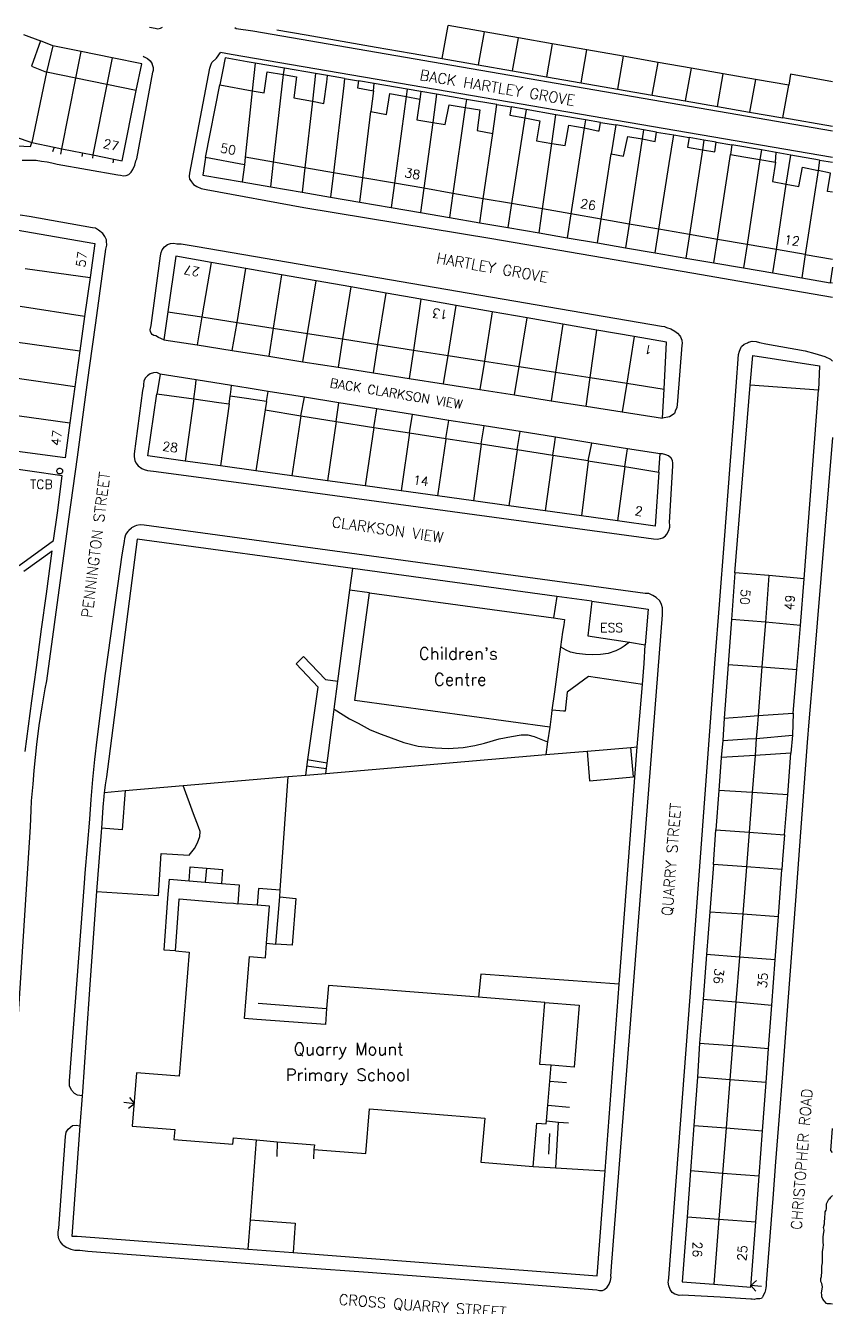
# Model space of a CAD drawing. Extents: x 427500 to 429848, y 434500 to 436505.
# Drawn here: x 429393.7 to 429500, y 435515.8 to 435684.8 of the extents above; entities that cross this region are included whole.
import ezdxf

# ---------------------------------------------------------------- set-up
doc = ezdxf.new("R2010")
doc.units = 0
doc.layers.add('LPTIP_Ex_Base', color=8, linetype='Continuous')
doc.styles.add('MtXpl_Romans', font='romans__.ttf')

msp = doc.modelspace()

# ---------------------------------------------------------------- linework, layer by layer
at = {"layer": 'LPTIP_Ex_Base', "color": 251, "true_color": 0x636466}
for p, q in [((429448.61, 435680.41), (429449.39, 435684.75)), ((429454.13, 435683.92), (429449.39, 435684.75)), ((429393.45, 435683.6), (429395.65, 435682.75)), ((429410.02, 435684.54), (429410.8, 435684.4)), ((429410.8, 435684.4), (429411.15, 435684.35)), ((429411.15, 435684.35), (429411.5, 435684.4)), ((429411.5, 435684.4), (429411.75, 435684.55)), ((429421.45, 435684.35), (429421.26, 435684.47)), ((429423.65, 435684), (429421.45, 435684.35)), ((429500, 435670.85), (429423.65, 435684)), ((429426.8, 435684.21), (429430.69, 435683.53)), ((429430.69, 435683.53), (429435.4, 435682.71)), ((429454.13, 435683.92), (429453.35, 435679.58)), ((429458.64, 435683.13), (429454.13, 435683.92)), ((429457.86, 435678.8), (429458.64, 435683.13)), ((429463.08, 435682.36), (429458.64, 435683.13)), ((429395.65, 435682.75), (429394.5, 435679.4)), ((429397.3, 435682.1), (429395.65, 435682.75)), ((429397.3, 435682.1), (429396.45, 435678.6)), ((429401.04, 435681.33), (429397.3, 435682.1)), ((429400.34, 435677.81), (429401.04, 435681.33)), ((429405.1, 435680.5), (429401.04, 435681.33)), ((429435.4, 435682.71), (429439.9, 435681.93)), ((429439.9, 435681.93), (429444.5, 435681.12)), ((429463.08, 435682.36), (429462.34, 435678.01)), ((429467.63, 435681.56), (429463.08, 435682.36)), ((429466.9, 435677.22), (429467.63, 435681.56)), ((429472.44, 435680.72), (429467.63, 435681.56)), ((429405.1, 435680.5), (429404.41, 435676.98)), ((429409, 435679.7), (429405.1, 435680.5)), ((429408.28, 435676.18), (429409, 435679.7)), ((429409.21, 435680.71), (429409.35, 435680.65)), ((429409.35, 435680.65), (429409.75, 435680.4)), ((429409.75, 435680.4), (429410.1, 435680.1)), ((429410.1, 435680.1), (429410.4, 435679.7)), ((429410.55, 435679.2), (429410.4, 435679.7)), ((429418, 435679.15), (429418.1, 435679.55)), ((429418.1, 435679.55), (429418.25, 435679.9)), ((429418.25, 435679.9), (429418.85, 435680.45)), ((429418.85, 435680.45), (429419.4, 435681.2)), ((429420.11, 435681.07), (429419.4, 435681.2)), ((429420, 435680.5), (429419.65, 435678.69)), ((429422.89, 435680), (429420, 435680.5)), ((429420.8, 435680.95), (429420.11, 435681.07)), ((429500, 435667.35), (429420.8, 435680.95)), ((429423.95, 435679.82), (429422.89, 435680)), ((429423.95, 435679.82), (429423.56, 435676.17)), ((429427.8, 435679.16), (429423.95, 435679.82)), ((429444.5, 435681.12), (429448.61, 435680.41)), ((429448.61, 435680.41), (429453.35, 435679.58)), ((429453.35, 435679.58), (429457.86, 435678.8)), ((429472.44, 435680.72), (429471.71, 435676.38)), ((429477.04, 435679.91), (429472.44, 435680.72)), ((429476.26, 435675.59), (429477.04, 435679.91)), ((429481.39, 435679.15), (429477.04, 435679.91)), ((429394.5, 435679.4), (429396.45, 435678.6)), ((429396.45, 435678.6), (429394.51, 435669.33)), ((429400.34, 435677.81), (429396.45, 435678.6)), ((429408.35, 435667.2), (429410.45, 435678.6)), ((429410.45, 435678.6), (429410.55, 435678.9)), ((429410.55, 435678.9), (429410.55, 435679.2)), ((429415.35, 435665.3), (429418, 435679.15)), ((429419.65, 435678.69), (429419.3, 435676.95)), ((429425.15, 435675.9), (429425.55, 435678.65)), ((429425.55, 435678.65), (429427.7, 435678.29)), ((429426.37, 435666.75), (429427.7, 435678.29)), ((429427.7, 435678.29), (429427.8, 435679.16)), ((429427.7, 435678.29), (429429.4, 435678)), ((429431.9, 435678.46), (429427.8, 435679.16)), ((429429.4, 435678), (429429.05, 435675.25)), ((429431.9, 435678.46), (429431.49, 435674.79)), ((429433.5, 435678.18), (429431.9, 435678.46)), ((429433.38, 435677.29), (429433.5, 435678.18)), ((429435.73, 435677.8), (429433.5, 435678.18)), ((429457.86, 435678.8), (429462.34, 435678.01)), ((429462.34, 435678.01), (429466.9, 435677.22)), ((429481.39, 435679.15), (429480.6, 435674.83)), ((429485.6, 435678.41), (429481.39, 435679.15)), ((429484.86, 435674.09), (429485.6, 435678.41)), ((429489.86, 435677.67), (429485.6, 435678.41)), ((429494.5, 435678.35), (429494.25, 435676.9)), ((429500, 435677.35), (429494.5, 435678.35)), ((429398.5, 435668.53), (429400.34, 435677.81)), ((429404.41, 435676.98), (429400.34, 435677.81)), ((429404.41, 435676.98), (429402.58, 435667.72)), ((429408.28, 435676.18), (429404.41, 435676.98)), ((429406.45, 435666.95), (429408.28, 435676.18)), ((429417.4, 435667.35), (429419.3, 435676.95)), ((429419.3, 435676.95), (429423.56, 435676.17)), ((429423.56, 435676.17), (429422.62, 435667.4)), ((429423.56, 435676.17), (429425.15, 435675.9)), ((429433, 435674.5), (429433.38, 435677.29)), ((429435.62, 435676.88), (429434.27, 435665.37)), ((429435.73, 435677.8), (429435.62, 435676.88)), ((429435.73, 435677.8), (429437.58, 435677.48)), ((429437.58, 435677.48), (429437.45, 435676.55)), ((429437.45, 435676.55), (429439.53, 435676.17)), ((429439.65, 435677.12), (429437.58, 435677.48)), ((429439.53, 435676.17), (429439.2, 435673.44)), ((429439.53, 435676.17), (429439.65, 435677.12)), ((429443.99, 435676.38), (429439.65, 435677.12)), ((429443.99, 435676.38), (429443.85, 435675.39)), ((429445.79, 435676.07), (429443.99, 435676.38)), ((429466.9, 435677.22), (429471.71, 435676.38)), ((429471.71, 435676.38), (429476.26, 435675.59)), ((429489.86, 435677.67), (429489.09, 435673.35)), ((429494.25, 435676.9), (429489.86, 435677.67)), ((429493.46, 435672.59), (429494.25, 435676.9)), ((429429.05, 435675.25), (429431.49, 435674.79)), ((429431.49, 435674.79), (429430.51, 435666.03)), ((429431.49, 435674.79), (429433, 435674.5)), ((429441.25, 435673.05), (429441.7, 435675.8)), ((429441.7, 435675.8), (429443.85, 435675.39)), ((429443.85, 435675.39), (429442.29, 435663.98)), ((429443.85, 435675.39), (429445.65, 435675.05)), ((429445.65, 435675.05), (429445.25, 435672.35)), ((429445.79, 435676.07), (429445.65, 435675.05)), ((429447.84, 435675.72), (429445.79, 435676.07)), ((429447.84, 435675.72), (429447.34, 435671.99)), ((429451.8, 435675.03), (429447.84, 435675.72)), ((429451.8, 435675.03), (429451.64, 435673.96)), ((429455.8, 435674.35), (429451.8, 435675.03)), ((429476.26, 435675.59), (429480.6, 435674.83)), ((429480.6, 435674.83), (429484.86, 435674.09)), ((429438.14, 435664.7), (429439.2, 435673.44)), ((429439.2, 435673.44), (429441.25, 435673.05)), ((429449, 435671.7), (429449.5, 435674.3)), ((429449.5, 435674.3), (429451.64, 435673.96)), ((429451.64, 435673.96), (429450.01, 435662.64)), ((429451.64, 435673.96), (429453.55, 435673.65)), ((429453.55, 435673.65), (429453.2, 435670.95)), ((429455.25, 435670.52), (429455.8, 435674.35)), ((429455.8, 435674.35), (429457.67, 435674.03)), ((429457.67, 435674.03), (429457.5, 435672.95)), ((429457.5, 435672.95), (429459.47, 435672.58)), ((429459.64, 435673.69), (429457.67, 435674.03)), ((429459.64, 435673.69), (429459.47, 435672.58)), ((429463.55, 435673.01), (429459.64, 435673.69)), ((429463.02, 435669.23), (429463.55, 435673.01)), ((429467.46, 435672.34), (429463.55, 435673.01)), ((429484.86, 435674.09), (429489.09, 435673.35)), ((429489.09, 435673.35), (429493.46, 435672.59)), ((429389.11, 435671.17), (429394.51, 435669.33)), ((429445.25, 435672.35), (429447.34, 435671.99)), ((429447.34, 435671.99), (429446.17, 435663.31)), ((429447.34, 435671.99), (429449, 435671.7)), ((429459.47, 435672.58), (429457.74, 435661.3)), ((429459.47, 435672.58), (429461.45, 435672.2)), ((429461.45, 435672.2), (429461, 435669.55)), ((429464.8, 435668.95), (429465.3, 435671.65)), ((429465.3, 435671.65), (429467.29, 435671.26)), ((429467.29, 435671.26), (429465.54, 435659.94)), ((429467.46, 435672.34), (429467.29, 435671.26)), ((429467.29, 435671.26), (429469.1, 435670.9)), ((429469.46, 435672), (429467.46, 435672.34)), ((429469.26, 435670.87), (429469.46, 435672)), ((429469.46, 435672), (429471.46, 435671.66)), ((429471.46, 435671.66), (429470.87, 435667.84)), ((429475.1, 435671.03), (429471.46, 435671.66)), ((429500, 435671.45), (429493.46, 435672.59)), ((429453.2, 435670.95), (429455.25, 435670.52)), ((429454.01, 435661.94), (429455.25, 435670.52)), ((429461, 435669.55), (429463.02, 435669.23)), ((429469.1, 435670.9), (429469.26, 435670.87)), ((429472.5, 435667.55), (429473.05, 435670.15)), ((429473.05, 435670.15), (429474.92, 435669.81)), ((429474.92, 435669.81), (429473.23, 435658.6)), ((429475.1, 435671.03), (429474.92, 435669.81)), ((429474.92, 435669.81), (429476.65, 435669.5)), ((429476.85, 435670.73), (429475.1, 435671.03)), ((429476.65, 435669.5), (429476.85, 435670.73)), ((429476.85, 435670.73), (429479.12, 435670.34)), ((429478.52, 435666.57), (429479.12, 435670.34)), ((429479.12, 435670.34), (429481.13, 435669.99)), ((429481.13, 435669.99), (429480.9, 435668.75)), ((429483.06, 435669.66), (429481.13, 435669.99)), ((429483.06, 435669.66), (429482.87, 435668.39)), ((429484.68, 435669.39), (429483.06, 435669.66)), ((429388.5, 435669.14), (429394.35, 435668.8)), ((429394.35, 435668.8), (429394.51, 435669.33)), ((429394.51, 435669.33), (429397.46, 435668.74)), ((429397.46, 435668.74), (429397.25, 435668.1)), ((429397.46, 435668.74), (429398.5, 435668.53)), ((429398.35, 435667.8), (429398.5, 435668.53)), ((429398.5, 435668.53), (429401.2, 435667.99)), ((429401.2, 435667.99), (429401.1, 435667.5)), ((429401.2, 435667.99), (429402.58, 435667.72)), ((429402.58, 435667.72), (429402.5, 435667.3)), ((429402.58, 435667.72), (429405.34, 435667.17)), ((429461.8, 435660.59), (429463.02, 435669.23)), ((429463.02, 435669.23), (429464.8, 435668.95)), ((429469.54, 435659.24), (429470.87, 435667.84)), ((429470.87, 435667.84), (429472.5, 435667.55)), ((429480.9, 435668.75), (429482.87, 435668.39)), ((429482.87, 435668.39), (429481.17, 435657.22)), ((429482.87, 435668.39), (429484.5, 435668.1)), ((429484.5, 435668.1), (429484.69, 435669.38)), ((429484.69, 435669.38), (429484.68, 435669.39)), ((429484.69, 435669.38), (429486.75, 435669.03)), ((429484.87, 435656.58), (429486.56, 435667.76)), ((429486.75, 435669.03), (429486.56, 435667.76)), ((429486.56, 435667.76), (429488.35, 435667.45)), ((429490.65, 435668.36), (429486.75, 435669.03)), ((429490.65, 435668.36), (429490.46, 435667.09)), ((429492.61, 435668.02), (429490.65, 435668.36)), ((429492.5, 435666.75), (429492.61, 435668.02)), ((429494.51, 435667.69), (429492.61, 435668.02)), ((429393.25, 435667.03), (429393.75, 435667)), ((429393.75, 435667), (429395.1, 435667)), ((429395.1, 435667), (429395.8, 435666.9)), ((429395.8, 435666.9), (429396.55, 435666.8)), ((429396.55, 435666.8), (429397.15, 435666.65)), ((429397.15, 435666.65), (429397.85, 435666.5)), ((429397.85, 435666.5), (429405.85, 435665.1)), ((429405.25, 435666.65), (429405.34, 435667.17)), ((429405.34, 435667.17), (429406.45, 435666.95)), ((429407.85, 435665.8), (429408.1, 435666.35)), ((429408.1, 435666.35), (429408.25, 435666.95)), ((429408.25, 435666.95), (429408.35, 435667.2)), ((429417.4, 435667.35), (429417.05, 435665.05)), ((429422.55, 435666.4), (429417.4, 435667.35)), ((429422.55, 435666.4), (429422.25, 435664.16)), ((429422.62, 435667.4), (429422.55, 435666.4)), ((429426.37, 435666.75), (429422.62, 435667.4)), ((429426, 435663.51), (429426.37, 435666.75)), ((429430.51, 435666.03), (429426.37, 435666.75)), ((429430.51, 435666.03), (429430.15, 435662.8)), ((429434.27, 435665.37), (429430.51, 435666.03)), ((429477.15, 435657.92), (429478.52, 435666.57)), ((429488.35, 435667.45), (429490.46, 435667.09)), ((429490.46, 435667.09), (429488.78, 435655.9)), ((429490.46, 435667.09), (429492.5, 435666.75)), ((429492.5, 435666.75), (429492.1, 435664.2)), ((429493.93, 435663.86), (429494.51, 435667.69)), ((429498.32, 435667.04), (429494.51, 435667.69)), ((429495.6, 435663.55), (429496.05, 435666.1)), ((429496.05, 435666.1), (429498.11, 435665.66)), ((429498.32, 435667.04), (429498.11, 435665.66)), ((429498.32, 435667.04), (429500, 435666.75)), ((429405.85, 435665.1), (429406.2, 435665.05)), ((429406.2, 435665.05), (429406.6, 435664.95)), ((429406.6, 435664.95), (429406.95, 435665)), ((429406.95, 435665), (429407.3, 435665.15)), ((429407.3, 435665.15), (429407.6, 435665.45)), ((429407.6, 435665.45), (429407.85, 435665.8)), ((429415.3, 435664.9), (429415.35, 435665.3)), ((429415.35, 435664.45), (429415.3, 435664.9)), ((429415.35, 435664.45), (429415.55, 435664.15)), ((429417.05, 435665.05), (429422.25, 435664.16)), ((429434.27, 435665.37), (429433.89, 435662.16)), ((429438.14, 435664.7), (429434.27, 435665.37)), ((429437.76, 435661.49), (429438.14, 435664.7)), ((429442.29, 435663.98), (429438.14, 435664.7)), ((429498.11, 435665.66), (429496.43, 435654.57)), ((429499.75, 435665.3), (429498.11, 435665.66)), ((429499.35, 435662.9), (429499.75, 435665.3)), ((429415.55, 435664.15), (429415.85, 435663.8)), ((429415.85, 435663.8), (429416.25, 435663.55)), ((429416.25, 435663.55), (429416.85, 435663.3)), ((429416.85, 435663.3), (429417.5, 435663.15)), ((429417.5, 435663.15), (429430.35, 435660.8)), ((429422.25, 435664.16), (429426, 435663.51)), ((429426, 435663.51), (429430.15, 435662.8)), ((429430.15, 435662.8), (429433.89, 435662.16)), ((429442.29, 435663.98), (429441.85, 435660.79)), ((429446.17, 435663.31), (429442.29, 435663.98)), ((429446.17, 435663.31), (429445.75, 435660.12)), ((429450.01, 435662.64), (429446.17, 435663.31)), ((429492.1, 435664.2), (429493.93, 435663.86)), ((429492.62, 435655.23), (429493.93, 435663.86)), ((429493.93, 435663.86), (429495.6, 435663.55)), ((429500, 435662.8), (429499.35, 435662.9)), ((429433.89, 435662.16), (429437.76, 435661.49)), ((429437.76, 435661.49), (429441.85, 435660.79)), ((429450.01, 435662.64), (429449.55, 435659.47)), ((429454.01, 435661.94), (429450.01, 435662.64)), ((429453.55, 435658.78), (429454.01, 435661.94)), ((429457.74, 435661.3), (429454.01, 435661.94)), ((429457.74, 435661.3), (429457.26, 435658.14)), ((429461.8, 435660.59), (429457.74, 435661.3)), ((429394.18, 435659.61), (429393, 435659.79)), ((429402.5, 435658.1), (429394.18, 435659.61)), ((429430.35, 435660.8), (429455.15, 435656.7)), ((429441.85, 435660.79), (429445.75, 435660.12)), ((429445.75, 435660.12), (429449.55, 435659.47)), ((429449.55, 435659.47), (429453.55, 435658.78)), ((429461.36, 435657.44), (429461.8, 435660.59)), ((429465.54, 435659.94), (429461.8, 435660.59)), ((429465.54, 435659.94), (429465.06, 435656.8)), ((429469.54, 435659.24), (429465.54, 435659.94)), ((429391.45, 435658), (429402.85, 435656.05)), ((429402.9, 435658.05), (429402.5, 435658.1)), ((429403.3, 435657.8), (429402.9, 435658.05)), ((429403.9, 435657.35), (429403.3, 435657.8)), ((429453.55, 435658.78), (429457.26, 435658.14)), ((429457.26, 435658.14), (429461.36, 435657.44)), ((429469.06, 435656.11), (429469.54, 435659.24)), ((429473.23, 435658.6), (429469.54, 435659.24)), ((429473.23, 435658.6), (429472.76, 435655.48)), ((429477.15, 435657.92), (429473.23, 435658.6)), ((429476.65, 435654.81), (429477.15, 435657.92)), ((429481.17, 435657.22), (429477.15, 435657.92)), ((429402.85, 435656.05), (429402.2, 435651.55)), ((429404.15, 435656.95), (429403.9, 435657.35)), ((429404.35, 435656.5), (429404.15, 435656.95)), ((429404.35, 435656.35), (429404.35, 435656.5)), ((429404.4, 435655.8), (429404.35, 435656.35)), ((429412, 435655.6), (429412.4, 435655.9)), ((429412.4, 435655.9), (429412.8, 435656.05)), ((429412.8, 435656.05), (429413.25, 435656.1)), ((429413.25, 435656.1), (429413.65, 435656)), ((429413.65, 435656), (429414.2, 435656)), ((429414.2, 435656), (429416.3, 435655.65)), ((429455.15, 435656.7), (429481.5, 435652.15)), ((429461.36, 435657.44), (429465.06, 435656.8)), ((429465.06, 435656.8), (429469.06, 435656.11)), ((429469.06, 435656.11), (429472.76, 435655.48)), ((429481.17, 435657.22), (429480.69, 435654.12)), ((429484.87, 435656.58), (429481.17, 435657.22)), ((429484.4, 435653.48), (429484.87, 435656.58)), ((429488.78, 435655.9), (429484.87, 435656.58)), ((429488.78, 435655.9), (429488.31, 435652.81)), ((429492.62, 435655.23), (429488.78, 435655.9)), ((429402.96, 435645.6), (429404.3, 435655.3)), ((429404.3, 435655.3), (429404.4, 435655.8)), ((429410.25, 435645.25), (429411.5, 435654.4)), ((429411.5, 435654.4), (429411.55, 435654.85)), ((429411.55, 435654.85), (429411.7, 435655.2)), ((429411.7, 435655.2), (429412, 435655.6)), ((429413.5, 435654.35), (429412.45, 435647.05)), ((429418.16, 435653.53), (429413.5, 435654.35)), ((429416.3, 435655.65), (429477.5, 435645.15)), ((429472.76, 435655.48), (429476.65, 435654.81)), ((429476.65, 435654.81), (429480.69, 435654.12)), ((429492.16, 435652.15), (429492.62, 435655.23)), ((429496.43, 435654.57), (429492.62, 435655.23)), ((429496.43, 435654.57), (429495.97, 435651.49)), ((429496.43, 435654.57), (429500, 435653.95)), ((429393.67, 435652.74), (429402.2, 435651.55)), ((429418.16, 435653.53), (429416.92, 435646.35)), ((429422.74, 435652.73), (429418.16, 435653.53)), ((429421.56, 435645.63), (429422.74, 435652.73)), ((429427.44, 435651.91), (429422.74, 435652.73)), ((429480.69, 435654.12), (429484.4, 435653.48)), ((429484.4, 435653.48), (429488.31, 435652.81)), ((429488.31, 435652.81), (429492.16, 435652.15)), ((429500, 435652.9), (429499.69, 435650.85)), ((429402.2, 435651.55), (429401.48, 435646.4)), ((429427.44, 435651.91), (429426.33, 435644.88)), ((429432, 435651.11), (429427.44, 435651.91)), ((429430.85, 435644.18), (429432, 435651.11)), ((429436.54, 435650.31), (429432, 435651.11)), ((429481.5, 435652.15), (429489.82, 435650.71)), ((429492.16, 435652.15), (429495.97, 435651.49)), ((429495.97, 435651.49), (429499.69, 435650.85)), ((429500, 435650.8), (429499.69, 435650.85)), ((429436.54, 435650.31), (429435.48, 435643.46)), ((429441.2, 435649.49), (429436.54, 435650.31)), ((429440.13, 435642.73), (429441.2, 435649.49)), ((429445.79, 435648.69), (429441.2, 435649.49)), ((429489.82, 435650.71), (429500, 435648.95)), ((429401.48, 435646.4), (429392.99, 435647.72)), ((429445.79, 435648.69), (429444.8, 435642)), ((429450.44, 435647.88), (429445.79, 435648.69)), ((429449.36, 435641.29), (429450.44, 435647.88)), ((429455.2, 435647.04), (429450.44, 435647.88)), ((429401.48, 435646.4), (429400.86, 435641.9)), ((429412.45, 435647.05), (429411.9, 435643.35)), ((429412.45, 435647.05), (429416.92, 435646.35)), ((429416.92, 435646.35), (429416.29, 435642.66)), ((429416.92, 435646.35), (429421.56, 435645.63)), ((429455.2, 435647.04), (429454.16, 435640.55)), ((429459.79, 435646.24), (429455.2, 435647.04)), ((429458.75, 435639.83), (429459.79, 435646.24)), ((429464.48, 435645.41), (429459.79, 435646.24)), ((429402.14, 435639.67), (429402.96, 435645.6)), ((429410.1, 435644.65), (429410.25, 435645.25)), ((429410.15, 435644.45), (429410.1, 435644.65)), ((429410.25, 435644.2), (429410.15, 435644.45)), ((429410.4, 435644.05), (429410.25, 435644.2)), ((429420.94, 435641.93), (429421.56, 435645.63)), ((429421.56, 435645.63), (429426.33, 435644.88)), ((429426.33, 435644.88), (429425.75, 435641.17)), ((429426.33, 435644.88), (429430.85, 435644.18)), ((429430.23, 435640.46), (429430.85, 435644.18)), ((429430.85, 435644.18), (429435.48, 435643.46)), ((429464.48, 435645.41), (429463.51, 435639.09)), ((429468.98, 435644.63), (429464.48, 435645.41)), ((429468.09, 435638.37), (429468.98, 435644.63)), ((429473.89, 435643.77), (429468.98, 435644.63)), ((429477.5, 435645.15), (429477.9, 435645.1)), ((429477.9, 435645.1), (429478.15, 435644.95)), ((429478.15, 435644.95), (429478.7, 435644.8)), ((429478.7, 435644.8), (429479.25, 435644.5)), ((429479.25, 435644.5), (429479.6, 435644.2)), ((429479.6, 435644.2), (429479.9, 435643.85)), ((429392.36, 435643.07), (429400.86, 435641.9)), ((429410.6, 435643.9), (429410.4, 435644.05)), ((429410.85, 435643.85), (429410.6, 435643.9)), ((429411.2, 435643.65), (429410.85, 435643.85)), ((429411.9, 435643.35), (429411.2, 435643.65)), ((429411.9, 435643.35), (429416.29, 435642.66)), ((429416.29, 435642.66), (429420.94, 435641.93)), ((429435.48, 435643.46), (429434.9, 435639.73)), ((429435.48, 435643.46), (429440.13, 435642.73)), ((429439.54, 435639), (429440.13, 435642.73)), ((429440.13, 435642.73), (429444.8, 435642)), ((429473.89, 435643.77), (429472.9, 435637.62)), ((429478.15, 435643.02), (429473.89, 435643.77)), ((429477.85, 435636.85), (429478.15, 435643.02)), ((429480.15, 435642.65), (429479.6, 435635.3)), ((429479.9, 435643.85), (429480, 435643.75)), ((429480, 435643.75), (429480.15, 435643.3)), ((429480.15, 435643.3), (429480.2, 435642.85)), ((429480.2, 435642.85), (429480.15, 435642.65)), ((429487.95, 435642.3), (429488.05, 435642.45)), ((429488.05, 435642.45), (429488.4, 435642.75)), ((429488.4, 435642.75), (429488.8, 435642.95)), ((429488.8, 435642.95), (429488.95, 435643.05)), ((429488.95, 435643.05), (429489.45, 435643.15)), ((429489.45, 435643.15), (429489.95, 435643.1)), ((429489.95, 435643.1), (429490.4, 435643)), ((429490.4, 435643), (429491.25, 435642.8)), ((429491.25, 435642.8), (429496.4, 435641.9)), ((429400.86, 435641.9), (429400.2, 435637.15)), ((429420.94, 435641.93), (429425.75, 435641.17)), ((429425.75, 435641.17), (429430.23, 435640.46)), ((429444.8, 435642), (429444.24, 435638.25)), ((429444.8, 435642), (429449.36, 435641.29)), ((429448.75, 435637.54), (429449.36, 435641.29)), ((429449.36, 435641.29), (429454.16, 435640.55)), ((429487, 435632.99), (429487.65, 435641.4)), ((429487.65, 435641.4), (429487.75, 435641.85)), ((429487.75, 435641.85), (429487.95, 435642.3)), ((429489.16, 435637.35), (429489.51, 435641.27)), ((429489.51, 435641.27), (429498.29, 435639.91)), ((429496.4, 435641.9), (429497.7, 435641.55)), ((429497.7, 435641.55), (429499, 435641.15)), ((429499, 435641.15), (429499.75, 435640.8)), ((429499.75, 435640.8), (429500, 435640.55)), ((429401.7, 435636.45), (429402.14, 435639.67)), ((429410.55, 435639), (429410.1, 435638.85)), ((429411, 435639.05), (429410.55, 435639)), ((429411.45, 435638.8), (429411, 435639.05)), ((429430.23, 435640.46), (429434.9, 435639.73)), ((429434.9, 435639.73), (429439.54, 435639)), ((429439.54, 435639), (429444.24, 435638.25)), ((429454.16, 435640.55), (429453.56, 435636.79)), ((429454.16, 435640.55), (429458.75, 435639.83)), ((429458.14, 435636.07), (429458.75, 435639.83)), ((429458.75, 435639.83), (429463.51, 435639.09)), ((429463.51, 435639.09), (429462.94, 435635.31)), ((429463.51, 435639.09), (429468.09, 435638.37)), ((429498.29, 435639.91), (429498.17, 435636.69)), ((429400.2, 435637.15), (429391.72, 435638.36)), ((429409.3, 435637.9), (429409.25, 435637.45)), ((429409.25, 435637.45), (429409.25, 435637.25)), ((429409.45, 435638.3), (429409.3, 435637.9)), ((429409.75, 435638.6), (429409.45, 435638.3)), ((429410.1, 435638.85), (429409.75, 435638.6)), ((429411.45, 435638.8), (429411.03, 435636.4)), ((429416.2, 435638.05), (429411.45, 435638.8)), ((429416.09, 435637.15), (429416.2, 435638.05)), ((429420.85, 435637.3), (429416.2, 435638.05)), ((429444.24, 435638.25), (429448.75, 435637.54)), ((429448.75, 435637.54), (429453.56, 435636.79)), ((429467.55, 435634.58), (429468.09, 435638.37)), ((429468.09, 435638.37), (429472.9, 435637.62)), ((429472.9, 435637.62), (429472.3, 435633.84)), ((429472.9, 435637.62), (429477.85, 435636.85)), ((429487.15, 435612.65), (429489.16, 435637.35)), ((429498.17, 435636.69), (429489.16, 435637.35)), ((429400.2, 435637.15), (429399.54, 435632.39)), ((429400.53, 435627.88), (429401.7, 435636.45)), ((429409.1, 435636.65), (429408, 435628.3)), ((429409.25, 435637.25), (429409.1, 435636.65)), ((429409.8, 435628.05), (429411, 435636.22)), ((429411.03, 435636.4), (429411, 435636.22)), ((429411, 435636.22), (429415.88, 435635.55)), ((429415.88, 435635.55), (429416.09, 435637.15)), ((429420.54, 435634.91), (429420.68, 435635.92)), ((429420.68, 435635.92), (429420.74, 435636.45)), ((429422.83, 435635.6), (429420.68, 435635.92)), ((429420.74, 435636.45), (429420.85, 435637.3)), ((429423.04, 435636.95), (429420.85, 435637.3)), ((429425.65, 435636.54), (429423.04, 435636.95)), ((429425.43, 435635.22), (429425.65, 435636.54)), ((429430.44, 435635.77), (429425.65, 435636.54)), ((429429.97, 435633.32), (429430.44, 435635.77)), ((429434.98, 435635.05), (429430.44, 435635.77)), ((429453.56, 435636.79), (429458.14, 435636.07)), ((429458.14, 435636.07), (429462.94, 435635.31)), ((429477.6, 435633), (429477.85, 435636.85)), ((429496.29, 435611.86), (429498.17, 435636.69)), ((429415.88, 435635.55), (429414.75, 435627.36)), ((429415.88, 435635.55), (429419.15, 435635.1)), ((429419.15, 435635.1), (429420.54, 435634.91)), ((429420.54, 435634.91), (429419.4, 435626.72)), ((429424.27, 435635.39), (429422.83, 435635.6)), ((429425.26, 435634.1), (429424.04, 435626.08)), ((429425.43, 435635.22), (429424.27, 435635.39)), ((429425.43, 435635.22), (429425.26, 435634.1)), ((429425.26, 435634.1), (429429.97, 435633.32)), ((429434.63, 435632.56), (429434.85, 435634.1)), ((429434.85, 435634.1), (429434.98, 435635.05)), ((429439.98, 435634.25), (429434.98, 435635.05)), ((429439.57, 435631.8), (429439.98, 435634.25)), ((429444.68, 435633.5), (429439.98, 435634.25)), ((429462.94, 435635.31), (429467.55, 435634.58)), ((429467.55, 435634.58), (429472.3, 435633.84)), ((429479.35, 435634.05), (429479.2, 435633.65)), ((429479.5, 435634.4), (429479.35, 435634.05)), ((429479.6, 435635.3), (429479.5, 435634.4)), ((429391, 435633.6), (429399.54, 435632.39)), ((429399.54, 435632.39), (429398.9, 435627.8)), ((429429.97, 435633.32), (429428.8, 435625.42)), ((429429.97, 435633.32), (429434.63, 435632.56)), ((429434.63, 435632.56), (429433.49, 435624.77)), ((429434.63, 435632.56), (429439.57, 435631.8)), ((429444.28, 435631.1), (429444.68, 435633.5)), ((429449.49, 435632.73), (429444.68, 435633.5)), ((429449.09, 435630.35), (429449.49, 435632.73)), ((429454.14, 435631.99), (429449.49, 435632.73)), ((429472.3, 435633.84), (429477.6, 435633)), ((429478.55, 435633.2), (429477.6, 435633)), ((429478.9, 435633.4), (429478.55, 435633.2)), ((429479.2, 435633.65), (429478.9, 435633.4)), ((429486.52, 435626.81), (429487, 435632.99)), ((429439.57, 435631.8), (429438.44, 435624.09)), ((429439.57, 435631.8), (429444.28, 435631.1)), ((429444.28, 435631.1), (429443.19, 435623.43)), ((429444.28, 435631.1), (429449.09, 435630.35)), ((429453.71, 435629.62), (429454.14, 435631.99)), ((429458.88, 435631.24), (429454.14, 435631.99)), ((429458.48, 435628.88), (429458.88, 435631.24)), ((429463.53, 435630.5), (429458.88, 435631.24)), ((429398.9, 435627.8), (429390.65, 435628.9)), ((429449.08, 435630.26), (429447.99, 435622.77)), ((429449.09, 435630.35), (429449.08, 435630.26)), ((429449.09, 435630.35), (429453.71, 435629.62)), ((429453.71, 435629.61), (429452.74, 435622.11)), ((429453.71, 435629.62), (429458.48, 435628.88)), ((429453.71, 435629.62), (429453.71, 435629.61)), ((429458.48, 435628.86), (429457.38, 435621.47)), ((429458.48, 435628.88), (429463.19, 435628.14)), ((429458.48, 435628.88), (429458.48, 435628.86)), ((429463.19, 435628.14), (429463.39, 435629.55)), ((429463.39, 435629.55), (429463.53, 435630.5)), ((429468.29, 435629.74), (429463.53, 435630.5)), ((429467.83, 435627.41), (429468.29, 435629.74)), ((429473.03, 435628.98), (429468.29, 435629.74)), ((429472.89, 435628.08), (429473.03, 435628.98)), ((429477.3, 435628.3), (429473.03, 435628.98)), ((429500, 435630.45), (429497.45, 435599.68)), ((429399.41, 435619.71), (429400.53, 435627.88)), ((429408, 435628.3), (429408, 435627.9)), ((429408, 435627.9), (429408.1, 435627.45)), ((429408.1, 435627.45), (429408.25, 435627.15)), ((429414.75, 435627.36), (429409.8, 435628.05)), ((429419.4, 435626.72), (429414.75, 435627.36)), ((429463.18, 435628.06), (429462.14, 435620.81)), ((429463.19, 435628.14), (429463.18, 435628.06)), ((429463.19, 435628.14), (429467.82, 435627.42)), ((429467.82, 435627.3), (429466.94, 435620.14)), ((429467.82, 435627.42), (429467.83, 435627.41)), ((429467.83, 435627.41), (429467.82, 435627.3)), ((429467.83, 435627.41), (429467.84, 435627.41)), ((429467.84, 435627.41), (429472.66, 435626.66)), ((429472.66, 435626.66), (429472.89, 435628.08)), ((429477.15, 435625.92), (429477.3, 435628.3)), ((429477.6, 435628.3), (429477.3, 435628.3)), ((429478.05, 435628.2), (429477.6, 435628.3)), ((429478.4, 435628.05), (429478.05, 435628.2)), ((429478.75, 435627.75), (429478.4, 435628.05)), ((429478.95, 435627.45), (429478.75, 435627.75)), ((429479, 435627.1), (429478.95, 435627.45)), ((429398.54, 435625.41), (429387.55, 435627)), ((429408.25, 435627.15), (429408.55, 435626.75)), ((429408.55, 435626.75), (429409, 435626.4)), ((429409, 435626.4), (429409.35, 435626.25)), ((429409.35, 435626.25), (429409.75, 435626.1)), ((429409.75, 435626.1), (429410.55, 435626.05)), ((429410.55, 435626.05), (429425.4, 435624.05)), ((429424.04, 435626.08), (429419.4, 435626.72)), ((429428.8, 435625.42), (429424.04, 435626.08)), ((429472.66, 435626.66), (429471.68, 435619.49)), ((429472.66, 435626.66), (429477.15, 435625.92)), ((429477.15, 435625.92), (429476.65, 435618.8)), ((429478.55, 435619.25), (429479, 435626.75)), ((429479, 435626.75), (429479, 435627.1)), ((429485.77, 435617), (429486.52, 435626.81)), ((429397.89, 435620.55), (429398.54, 435625.41)), ((429425.4, 435624.05), (429476.45, 435617.1)), ((429433.49, 435624.77), (429428.8, 435625.42)), ((429438.44, 435624.09), (429433.49, 435624.77)), ((429443.19, 435623.43), (429438.44, 435624.09)), ((429447.99, 435622.77), (429443.19, 435623.43)), ((429452.74, 435622.11), (429447.99, 435622.77)), ((429457.38, 435621.47), (429452.74, 435622.11)), ((429397.4, 435616.91), (429397.89, 435620.55)), ((429462.14, 435620.81), (429457.38, 435621.47)), ((429466.94, 435620.14), (429462.14, 435620.81)), ((429396.5, 435598.4), (429399.41, 435619.71)), ((429408.1, 435618.8), (429407.65, 435618.55)), ((429408.3, 435618.85), (429408.1, 435618.8)), ((429408.8, 435618.95), (429408.3, 435618.85)), ((429409.35, 435618.9), (429408.8, 435618.95)), ((429475.35, 435609.9), (429409.35, 435618.9)), ((429471.68, 435619.49), (429466.94, 435620.14)), ((429476.65, 435618.8), (429471.68, 435619.49)), ((429478.6, 435618.9), (429478.55, 435619.25)), ((429478.6, 435618.65), (429478.6, 435618.9)), ((429408.4, 435617.05), (429404.5, 435586.75)), ((429406.75, 435616.75), (429406.8, 435617.2)), ((429406.8, 435617.2), (429406.9, 435617.7)), ((429406.9, 435617.7), (429407.2, 435618.1)), ((429407.2, 435618.1), (429407.3, 435618.25)), ((429407.3, 435618.25), (429407.65, 435618.55)), ((429436.8, 435613.19), (429408.4, 435617.05)), ((429476.45, 435617.1), (429476.9, 435617.05)), ((429476.9, 435617.05), (429477.35, 435617.15)), ((429477.35, 435617.15), (429477.65, 435617.25)), ((429477.65, 435617.25), (429478, 435617.5)), ((429478, 435617.5), (429478.2, 435617.75)), ((429478.2, 435617.75), (429478.45, 435618.2)), ((429478.45, 435618.2), (429478.6, 435618.65)), ((429392.84, 435613.62), (429397.4, 435616.91)), ((429393.47, 435612.84), (429397.22, 435615.55)), ((429396.45, 435609.86), (429397.22, 435615.55)), ((429406.45, 435615), (429406.65, 435616.3)), ((429406.65, 435616.3), (429406.75, 435616.75)), ((429485.11, 435608.44), (429485.77, 435617)), ((429404.33, 435599.95), (429406.45, 435615)), ((429436.42, 435610.34), (429436.8, 435613.19)), ((429463.71, 435609.53), (429436.8, 435613.19)), ((429487.15, 435612.65), (429486.7, 435606.5)), ((429491.65, 435612.26), (429487.15, 435612.65)), ((429491.65, 435612.26), (429491.17, 435606.11)), ((429496.29, 435611.86), (429491.65, 435612.26)), ((429434.84, 435598.34), (429436.42, 435610.34)), ((429439.03, 435609.99), (429436.42, 435610.34)), ((429495.79, 435605.71), (429496.29, 435611.86)), ((429395.82, 435605.2), (429396.45, 435609.86)), ((429437.09, 435595.81), (429439.03, 435609.99)), ((429439.03, 435609.99), (429463.24, 435606.68)), ((429463.71, 435609.53), (429463.24, 435606.68)), ((429468.3, 435608.9), (429463.71, 435609.53)), ((429468.3, 435608.9), (429467.8, 435604.35)), ((429468.3, 435608.9), (429475.75, 435607.86)), ((429475.8, 435609.9), (429475.35, 435609.9)), ((429475.9, 435609.85), (429475.8, 435609.9)), ((429476.35, 435609.65), (429475.9, 435609.85)), ((429476.8, 435609.4), (429476.35, 435609.65)), ((429477.25, 435608.95), (429476.8, 435609.4)), ((429477.5, 435608.45), (429477.25, 435608.95)), ((429470.9, 435521.2), (429477.6, 435607.1)), ((429475.75, 435607.86), (429475.35, 435603.15)), ((429477.6, 435608), (429477.5, 435608.45)), ((429477.6, 435607.1), (429477.6, 435608)), ((429484.55, 435601.25), (429485.11, 435608.44)), ((429463.24, 435606.68), (429464.69, 435606.49)), ((429464.6, 435605.79), (429464.46, 435604.82)), ((429464.69, 435606.49), (429464.6, 435605.79)), ((429486.7, 435606.5), (429486.27, 435600.55)), ((429491.17, 435606.11), (429486.7, 435606.5)), ((429491.17, 435606.11), (429490.72, 435600.24)), ((429495.79, 435605.71), (429491.17, 435606.11)), ((429495.32, 435599.91), (429495.79, 435605.71)), ((429395.14, 435600.14), (429395.82, 435605.2)), ((429464.46, 435604.82), (429464.2, 435602.86)), ((429467.8, 435604.35), (429473.28, 435603.48)), ((429464.2, 435602.86), (429463.39, 435596.96)), ((429464.3, 435602.8), (429464.2, 435602.86)), ((429464.91, 435602.45), (429464.3, 435602.8)), ((429465.52, 435602.19), (429464.91, 435602.45)), ((429465.71, 435602.15), (429465.52, 435602.19)), ((429466.28, 435602.01), (429465.71, 435602.15)), ((429467.46, 435601.88), (429466.28, 435602.01)), ((429468.42, 435601.81), (429467.46, 435601.88)), ((429469.47, 435601.85), (429468.42, 435601.81)), ((429470.48, 435602.01), (429469.47, 435601.85)), ((429471.46, 435602.36), (429470.48, 435602.01)), ((429472.18, 435602.7), (429471.46, 435602.36)), ((429472.59, 435602.98), (429472.18, 435602.7)), ((429473.28, 435603.48), (429472.59, 435602.98)), ((429473.28, 435603.48), (429475.35, 435603.15)), ((429475.2, 435600.69), (429475.35, 435603.15)), ((429429.34, 435600.65), (429430.34, 435601.6)), ((429432.26, 435597.58), (429429.34, 435600.65)), ((429430.34, 435601.6), (429433.22, 435598.56)), ((429474.97, 435597.93), (429475.2, 435600.69)), ((429481.25, 435556.75), (429484.55, 435601.25)), ((429486.27, 435600.55), (429485.75, 435593.5)), ((429486.27, 435600.55), (429490.72, 435600.24)), ((429490.72, 435600.24), (429490.22, 435593.82)), ((429490.72, 435600.24), (429495.32, 435599.91)), ((429394.55, 435595.76), (429395.14, 435600.14)), ((429403.15, 435590.65), (429404.25, 435599.35)), ((429404.25, 435599.35), (429404.33, 435599.95)), ((429433.22, 435598.56), (429434.84, 435598.34)), ((429467.89, 435598.98), (429465.05, 435596.89)), ((429474.97, 435597.93), (429467.89, 435598.98)), ((429494.85, 435594.15), (429495.32, 435599.91)), ((429497.45, 435599.68), (429496.9, 435593)), ((429395.9, 435594.95), (429396.3, 435597.35)), ((429396.3, 435597.35), (429396.5, 435598.4)), ((429430.9, 435588.05), (429432.26, 435597.58)), ((429434.36, 435594.67), (429434.84, 435598.34)), ((429463.39, 435596.96), (429463.06, 435594.55)), ((429465.05, 435596.89), (429464.8, 435594.39)), ((429474.45, 435591.7), (429474.97, 435597.93)), ((429393.65, 435589.1), (429394.55, 435595.76)), ((429462.76, 435592.3), (429437.09, 435595.81)), ((429395.5, 435592.5), (429395.9, 435594.95)), ((429433.26, 435586.19), (429434.22, 435593.61)), ((429434.22, 435593.61), (429434.36, 435594.67)), ((429434.36, 435594.67), (429436.38, 435593.4)), ((429436.38, 435593.4), (429437.52, 435592.81)), ((429462.99, 435594.05), (429462.76, 435592.3)), ((429463.06, 435594.55), (429462.99, 435594.05)), ((429463.07, 435594.55), (429463.06, 435594.55)), ((429464.58, 435594.41), (429463.07, 435594.55)), ((429464.8, 435594.39), (429464.58, 435594.41)), ((429485.75, 435593.5), (429485.55, 435590.55)), ((429485.75, 435593.5), (429488.1, 435593.67)), ((429488.1, 435593.67), (429490.22, 435593.82)), ((429490.22, 435593.82), (429490.09, 435592.15)), ((429490.22, 435593.82), (429494.85, 435594.15)), ((429494.85, 435594.15), (429494.73, 435591.25)), ((429395.2, 435590), (429395.5, 435592.5)), ((429437.52, 435592.81), (429439.11, 435591.95)), ((429439.11, 435591.95), (429440.57, 435591.37)), ((429462.76, 435592.3), (429462.49, 435590.36)), ((429474.3, 435589.7), (429474.45, 435591.7)), ((429490.09, 435592.15), (429489.98, 435590.81)), ((429496.9, 435593), (429496.7, 435590.28)), ((429402.85, 435588.05), (429403.15, 435590.65)), ((429440.57, 435591.37), (429441.89, 435590.87)), ((429441.89, 435590.87), (429443.53, 435590.29)), ((429443.53, 435590.29), (429445.45, 435589.79)), ((429452.91, 435589.87), (429454.18, 435590.19)), ((429454.18, 435590.19), (429456.09, 435590.74)), ((429456.09, 435590.74), (429457.72, 435591.07)), ((429457.72, 435591.07), (429459, 435591.26)), ((429459, 435591.26), (429459.86, 435591.26)), ((429459.86, 435591.26), (429460.73, 435591.08)), ((429460.73, 435591.08), (429462.49, 435590.36)), ((429462.49, 435590.36), (429462.26, 435588.67)), ((429485.55, 435590.55), (429485.35, 435588.3)), ((429485.55, 435590.55), (429488.8, 435590.74)), ((429488.8, 435590.74), (429489.98, 435590.81)), ((429489.98, 435590.81), (429489.81, 435588.57)), ((429489.98, 435590.81), (429494.73, 435591.25)), ((429494.73, 435591.25), (429494.55, 435588.85)), ((429496.7, 435590.28), (429495.81, 435578.47)), ((429394.85, 435586.6), (429395.2, 435590)), ((429445.45, 435589.79), (429447.72, 435589.58)), ((429447.72, 435589.58), (429449.36, 435589.49)), ((429448.01, 435587.45), (429462.26, 435588.67)), ((429449.36, 435589.49), (429451.36, 435589.63)), ((429451.36, 435589.63), (429452.91, 435589.87)), ((429462.26, 435588.67), (429467.69, 435589.13)), ((429467.69, 435589.13), (429473.46, 435589.63)), ((429467.69, 435589.13), (429468.02, 435585.24)), ((429471.92, 435558.42), (429474.3, 435589.7)), ((429473.46, 435589.63), (429474.3, 435589.7)), ((429473.79, 435585.74), (429473.46, 435589.63)), ((429489.81, 435588.57), (429485.35, 435588.3)), ((429489.81, 435588.57), (429489.43, 435583.67)), ((429494.55, 435588.85), (429489.81, 435588.57)), ((429494.12, 435583.36), (429494.55, 435588.85)), ((429402.55, 435585.4), (429402.85, 435588.05)), ((429404.5, 435586.75), (429404.35, 435585.75)), ((429430.61, 435585.97), (429430.9, 435588.05)), ((429430.7, 435587.2), (429433.3, 435586.85)), ((429433.45, 435587.55), (429430.8, 435588)), ((429433.26, 435586.19), (429448.01, 435587.45)), ((429485.35, 435588.3), (429485.03, 435583.96)), ((429394.7, 435584.8), (429394.85, 435586.6)), ((429402.35, 435582.75), (429402.55, 435585.4)), ((429404.35, 435585.75), (429404.2, 435584.7)), ((429414.48, 435584.59), (429428.31, 435585.77)), ((429427.26, 435570.82), (429428.31, 435585.77)), ((429428.31, 435585.77), (429430.61, 435585.97)), ((429430.61, 435585.97), (429433.26, 435586.19)), ((429468.02, 435585.24), (429473.79, 435585.74)), ((429394.5, 435582.6), (429394.7, 435584.8)), ((429404.07, 435583.7), (429404, 435583.15)), ((429404.1, 435583.95), (429404.07, 435583.7)), ((429404.07, 435583.7), (429406.83, 435583.94)), ((429404.2, 435584.7), (429404.1, 435583.95)), ((429406.83, 435583.94), (429406.41, 435578.75)), ((429406.83, 435583.94), (429414.48, 435584.59)), ((429415.84, 435580.87), (429414.48, 435584.59)), ((429485.03, 435583.96), (429484.65, 435578.75)), ((429489.43, 435583.67), (429485.03, 435583.96)), ((429489.43, 435583.67), (429489.02, 435578.44)), ((429494.12, 435583.36), (429489.43, 435583.67)), ((429493.7, 435578.1), (429494.12, 435583.36)), ((429394.45, 435581.35), (429394.5, 435582.6)), ((429402.15, 435580.15), (429402.35, 435582.75)), ((429403.9, 435581.75), (429403.8, 435580.3)), ((429404, 435583.15), (429403.9, 435581.75)), ((429394.35, 435579.15), (429394.45, 435581.35)), ((429401.85, 435576.55), (429402.15, 435580.15)), ((429403.8, 435580.3), (429403.69, 435578.97)), ((429416.49, 435579.15), (429415.84, 435580.87)), ((429392.65, 435552.4), (429394.35, 435579.15)), ((429403.65, 435578.45), (429403.05, 435570.65)), ((429403.69, 435578.97), (429403.65, 435578.45)), ((429406.41, 435578.75), (429403.69, 435578.97)), ((429416.69, 435578.52), (429416.49, 435579.15)), ((429416.65, 435577.88), (429416.69, 435578.52)), ((429484.35, 435574.2), (429484.65, 435578.75)), ((429484.65, 435578.75), (429489.02, 435578.44)), ((429489.02, 435578.44), (429488.67, 435573.88)), ((429489.02, 435578.44), (429493.7, 435578.1)), ((429495.81, 435578.47), (429495.13, 435569.43)), ((429401.55, 435573.05), (429401.85, 435576.55)), ((429415.97, 435576.3), (429416.36, 435577.04)), ((429416.36, 435577.04), (429416.65, 435577.88)), ((429493.7, 435578.1), (429493.45, 435574.85)), ((429411.21, 435570.1), (429411.58, 435575.62)), ((429411.58, 435575.62), (429415.26, 435575.44)), ((429415.26, 435575.44), (429415.97, 435576.3)), ((429493.45, 435574.85), (429493.35, 435573.53)), ((429415.25, 435572.04), (429415.39, 435573.87)), ((429415.39, 435573.87), (429417.52, 435573.7)), ((429417.52, 435573.7), (429417.37, 435571.88)), ((429417.52, 435573.7), (429419.64, 435573.54)), ((429419.64, 435573.54), (429419.5, 435571.71)), ((429484.35, 435574.2), (429483.86, 435567.96)), ((429488.67, 435573.88), (429484.35, 435574.2)), ((429488.67, 435573.88), (429488.19, 435567.67)), ((429493.35, 435573.53), (429488.67, 435573.88)), ((429492.89, 435567.35), (429493.35, 435573.53)), ((429399.51, 435545.67), (429401.45, 435571.75)), ((429401.45, 435571.75), (429401.55, 435573.05)), ((429412.46, 435569.76), (429412.65, 435572.25)), ((429412.65, 435572.25), (429415.25, 435572.04)), ((429415.25, 435572.04), (429417.37, 435571.88)), ((429417.37, 435571.88), (429419.5, 435571.71)), ((429419.5, 435571.71), (429421.86, 435571.52)), ((429421.86, 435571.52), (429421.67, 435569.03)), ((429403.05, 435570.65), (429402.2, 435559)), ((429403.05, 435570.65), (429411.21, 435570.1)), ((429411.96, 435562.91), (429412.46, 435569.76)), ((429424.38, 435571.05), (429424.2, 435568.83)), ((429427.26, 435570.82), (429424.38, 435571.05)), ((429426.69, 435563.71), (429427.19, 435569.91)), ((429427.19, 435569.91), (429427.26, 435570.82)), ((429427.19, 435569.91), (429429.33, 435569.73)), ((429413.45, 435562.8), (429413.95, 435569.63)), ((429413.95, 435569.64), (429413.95, 435569.65)), ((429413.95, 435569.65), (429420.1, 435569.16)), ((429413.95, 435569.63), (429413.95, 435569.64)), ((429420.1, 435569.16), (429421.11, 435569.08)), ((429421.11, 435569.08), (429421.67, 435569.03)), ((429424.2, 435568.83), (429421.67, 435569.03)), ((429425.85, 435568.7), (429424.2, 435568.83)), ((429425.45, 435563.81), (429425.85, 435568.7)), ((429429.33, 435569.73), (429428.83, 435563.54)), ((429495.13, 435569.43), (429494.13, 435556.13)), ((429483.86, 435567.96), (429483.42, 435562.31)), ((429483.86, 435567.96), (429488.19, 435567.67)), ((429488.19, 435567.67), (429487.75, 435561.97)), ((429488.19, 435567.67), (429492.89, 435567.35)), ((429492.46, 435561.61), (429492.89, 435567.35)), ((429425.3, 435561.9), (429425.45, 435563.81)), ((429425.45, 435563.81), (429426.69, 435563.71)), ((429428.83, 435563.54), (429426.69, 435563.71)), ((429413.45, 435562.8), (429411.96, 435562.91)), ((429413.45, 435562.8), (429415.25, 435562.65)), ((429415.25, 435562.65), (429413.95, 435546.3)), ((429422.55, 435553.9), (429423.2, 435562.05)), ((429423.2, 435562.05), (429425.3, 435561.9)), ((429483.42, 435562.31), (429482.96, 435556.46)), ((429487.75, 435561.97), (429483.42, 435562.31)), ((429487.75, 435561.97), (429487.29, 435556.08)), ((429492.46, 435561.61), (429487.75, 435561.97)), ((429492.02, 435555.66), (429492.46, 435561.61)), ((429453.67, 435559.76), (429453.4, 435556.69)), ((429471.92, 435558.42), (429453.67, 435559.76)), ((429402.2, 435559), (429401.65, 435550.75)), ((429433.6, 435558.25), (429433.36, 435555.22)), ((429453.4, 435556.69), (429433.6, 435558.25)), ((429470.05, 435533.82), (429471.92, 435558.42)), ((429462.1, 435556), (429453.4, 435556.69)), ((429478.45, 435519.7), (429481.25, 435556.75)), ((429482.96, 435556.46), (429482.5, 435550.65)), ((429482.96, 435556.46), (429487.29, 435556.08)), ((429424.34, 435555.9), (429433.36, 435555.22)), ((429433.36, 435555.22), (429433.2, 435553.1)), ((429461.45, 435547.85), (429462.1, 435556)), ((429462.1, 435556), (429466.65, 435555.64)), ((429466.65, 435555.64), (429466, 435547.49)), ((429487.29, 435556.08), (429486.84, 435550.32)), ((429487.29, 435556.08), (429492.02, 435555.66)), ((429491.6, 435549.95), (429492.02, 435555.66)), ((429494.13, 435556.13), (429493.41, 435546.63)), ((429424.18, 435553.78), (429422.55, 435553.9)), ((429433.2, 435553.1), (429424.18, 435553.78)), ((429401.65, 435550.75), (429401.2, 435544.25)), ((429482.5, 435550.65), (429482.25, 435546.15)), ((429482.5, 435550.65), (429486.84, 435550.32)), ((429486.84, 435550.32), (429486.49, 435545.82)), ((429486.84, 435550.32), (429491.6, 435549.95)), ((429491.28, 435545.45), (429491.6, 435549.95)), ((429462.95, 435547.75), (429461.45, 435547.85)), ((429408.3, 435546.75), (429407.75, 435539.7)), ((429413.95, 435546.3), (429408.3, 435546.75)), ((429462.77, 435545.62), (429462.95, 435547.75)), ((429466, 435547.49), (429462.95, 435547.75)), ((429482.25, 435546.15), (429481.77, 435539.8)), ((429486.49, 435545.82), (429482.25, 435546.15)), ((429493.41, 435546.63), (429492.95, 435540.5)), ((429399.47, 435545.03), (429399.51, 435545.67)), ((429399.74, 435544.47), (429399.47, 435545.03)), ((429400.16, 435544.02), (429399.74, 435544.47)), ((429462.51, 435542.47), (429462.77, 435545.62)), ((429462.77, 435545.62), (429464.98, 435545.44)), ((429486.49, 435545.82), (429486, 435539.47)), ((429491.28, 435545.45), (429486.49, 435545.82)), ((429490.8, 435539.1), (429491.28, 435545.45)), ((429400.55, 435543.79), (429400.16, 435544.02)), ((429401.16, 435543.7), (429400.55, 435543.79)), ((429401.16, 435543.7), (429400.87, 435539.77)), ((429401.2, 435544.25), (429401.16, 435543.7)), ((429438.55, 435536.1), (429439, 435542)), ((429439, 435542), (429454.2, 435540.75)), ((429462.33, 435540.39), (429462.51, 435542.47)), ((429462.51, 435542.47), (429465.37, 435542.21)), ((429399.06, 435538.9), (429399.3, 435539.33)), ((429399.3, 435539.33), (429399.87, 435539.78)), ((429400.87, 435539.77), (429399.8, 435525.2)), ((429399.87, 435539.78), (429400.35, 435539.83)), ((429400.35, 435539.83), (429400.87, 435539.77)), ((429407.75, 435539.7), (429413.35, 435539.25)), ((429454.2, 435540.75), (429453.7, 435534.95)), ((429460.6, 435534.4), (429461.05, 435540.1)), ((429461.05, 435540.1), (429462.3, 435540)), ((429462.3, 435540), (429462.33, 435540.39)), ((429462.33, 435540.39), (429463.93, 435540.25)), ((429463.58, 435534.22), (429463.93, 435540.25)), ((429463.93, 435540.25), (429465.25, 435540.13)), ((429481.77, 435539.8), (429481.31, 435533.8)), ((429481.77, 435539.8), (429486, 435539.47)), ((429486, 435539.47), (429485.53, 435533.48)), ((429486, 435539.47), (429490.8, 435539.1)), ((429492.95, 435540.5), (429492.53, 435535.01)), ((429499.8, 435536.5), (429500, 435539.4)), ((429398.1, 435526.25), (429398.97, 435538.34)), ((429398.97, 435538.34), (429399.06, 435538.9)), ((429413.35, 435539.25), (429413.25, 435537.95)), ((429413.25, 435537.95), (429421, 435537.35)), ((429421, 435537.35), (429421.1, 435538.15)), ((429421.1, 435538.15), (429424.13, 435537.89)), ((429423.32, 435527.35), (429424.13, 435537.89)), ((429424.13, 435537.89), (429426.84, 435537.66)), ((429426.84, 435537.66), (429426.79, 435535.73)), ((429426.84, 435537.66), (429431.75, 435537.25)), ((429462.65, 435536.03), (429462.77, 435538.76)), ((429490.35, 435533.11), (429490.8, 435539.1)), ((429431.7, 435536.65), (429431.65, 435535.4)), ((429431.75, 435537.25), (429431.7, 435536.65)), ((429431.7, 435536.65), (429438.55, 435536.1)), ((429500, 435536.25), (429499.8, 435536.5)), ((429453.7, 435534.95), (429460.6, 435534.4)), ((429460.6, 435534.4), (429463.58, 435534.22)), ((429492.53, 435535.01), (429492.16, 435530.19)), ((429463.58, 435534.22), (429470.05, 435533.82)), ((429469, 435520), (429470.05, 435533.82)), ((429481.31, 435533.8), (429480.85, 435527.75)), ((429485.53, 435533.48), (429481.31, 435533.8)), ((429485.53, 435533.48), (429485.06, 435527.45)), ((429490.35, 435533.11), (429485.53, 435533.48)), ((429489.9, 435527.1), (429490.35, 435533.11)), ((429492.16, 435530.19), (429491.3, 435519.05)), ((429499.25, 435529.45), (429499.35, 435529.75)), ((429499.25, 435528.8), (429499.25, 435529.45)), ((429499.35, 435529.75), (429499.45, 435529.9)), ((429499.45, 435529.9), (429499.55, 435530.1)), ((429499.55, 435530.1), (429499.7, 435530.2)), ((429499.7, 435530.2), (429499.8, 435530.35)), ((429499.8, 435530.35), (429500, 435530.55)), ((429480.85, 435527.75), (429480.2, 435519.2)), ((429480.85, 435527.75), (429485.06, 435527.45)), ((429499, 435527.8), (429499.05, 435528.05)), ((429499, 435527.5), (429499, 435527.8)), ((429499.05, 435528.4), (429499.2, 435528.65)), ((429499.05, 435528.05), (429499.05, 435528.4)), ((429499.2, 435528.65), (429499.25, 435528.8)), ((429398, 435525.8), (429398.1, 435526.25)), ((429423.02, 435523.49), (429423.32, 435527.35)), ((429423.32, 435527.35), (429429.23, 435526.9)), ((429429.23, 435526.9), (429428.94, 435523.04)), ((429485.06, 435527.45), (429484.4, 435518.88)), ((429485.06, 435527.45), (429489.9, 435527.1)), ((429489.25, 435518.5), (429489.9, 435527.1)), ((429498.85, 435526.35), (429498.95, 435526.85)), ((429498.9, 435526), (429498.85, 435526.35)), ((429498.85, 435525.45), (429498.9, 435526)), ((429498.95, 435527.2), (429499, 435527.5)), ((429498.95, 435526.85), (429498.95, 435527.2)), ((429398, 435525.35), (429398, 435525.8)), ((429398.1, 435524.85), (429398, 435525.35)), ((429398.25, 435524.5), (429398.1, 435524.85)), ((429398.6, 435524.05), (429398.25, 435524.5)), ((429399.8, 435525.2), (429400.5, 435525.2)), ((429400.5, 435525.2), (429423.02, 435523.49)), ((429498.8, 435525.1), (429498.85, 435525.45)), ((429498.8, 435524.35), (429498.8, 435525.1)), ((429498.85, 435524.1), (429498.8, 435524.35)), ((429398.6, 435524.05), (429399.05, 435523.75)), ((429399.05, 435523.75), (429399.65, 435523.5)), ((429399.65, 435523.5), (429400.2, 435523.35)), ((429400.2, 435523.35), (429400.85, 435523.35)), ((429400.85, 435523.35), (429401.9, 435523.25)), ((429401.9, 435523.25), (429430.21, 435521.1)), ((429423.02, 435523.49), (429428.94, 435523.04)), ((429428.94, 435523.04), (429469, 435520)), ((429498.7, 435523.2), (429498.8, 435523.65)), ((429498.7, 435521.7), (429498.7, 435523.2)), ((429498.8, 435523.65), (429498.85, 435524.1)), ((429430.21, 435521.1), (429438.82, 435520.45)), ((429470.8, 435519.9), (429470.9, 435521.2)), ((429498.6, 435521.25), (429498.7, 435521.7)), ((429498.6, 435520.55), (429498.6, 435521.25)), ((429438.82, 435520.45), (429449.82, 435519.61)), ((429449.82, 435519.61), (429458.49, 435518.95)), ((429470.6, 435518.9), (429470.75, 435519.35)), ((429470.75, 435519.35), (429470.85, 435519.8)), ((429470.85, 435519.8), (429470.8, 435519.9)), ((429478.35, 435519.15), (429478.4, 435519.3)), ((429478.45, 435518.65), (429478.35, 435519.15)), ((429478.4, 435519.3), (429478.45, 435519.7)), ((429480.2, 435519.2), (429484.4, 435518.88)), ((429498.5, 435519.65), (429498.55, 435519.9)), ((429498.5, 435519.25), (429498.5, 435519.65)), ((429498.6, 435518.95), (429498.5, 435519.25)), ((429498.55, 435519.9), (429498.6, 435520.55)), ((429458.49, 435518.95), (429468.95, 435518.15)), ((429468.95, 435518.15), (429469.3, 435518.05)), ((429469.3, 435518.05), (429469.7, 435518.05)), ((429469.7, 435518.05), (429470, 435518.2)), ((429470, 435518.2), (429470.35, 435518.5)), ((429470.35, 435518.5), (429470.6, 435518.9)), ((429478.65, 435518.2), (429478.45, 435518.65)), ((429478.9, 435517.8), (429478.65, 435518.2)), ((429479.25, 435517.55), (429478.9, 435517.8)), ((429479.4, 435517.5), (429479.25, 435517.55)), ((429479.8, 435517.4), (429479.4, 435517.5)), ((429480.2, 435517.45), (429479.8, 435517.4)), ((429485.2, 435517.15), (429480.2, 435517.45)), ((429484.4, 435518.88), (429489.25, 435518.5)), ((429490.9, 435517.4), (429490.85, 435517.25)), ((429491.1, 435517.8), (429490.9, 435517.4)), ((429491.15, 435517.95), (429491.1, 435517.8)), ((429491.2, 435518.15), (429491.15, 435517.95)), ((429491.25, 435518.4), (429491.2, 435518.15)), ((429491.3, 435518.7), (429491.25, 435518.4)), ((429491.3, 435519.05), (429491.3, 435518.7)), ((429498.55, 435517.7), (429498.7, 435518.55)), ((429498.6, 435517.5), (429498.55, 435517.7)), ((429498.7, 435518.55), (429498.6, 435518.95)), ((429498.6, 435517.2), (429498.6, 435517.5)), ((429489.25, 435516.9), (429485.2, 435517.15)), ((429489.45, 435516.9), (429489.25, 435516.9)), ((429489.7, 435516.85), (429489.45, 435516.9)), ((429490, 435516.95), (429489.7, 435516.85)), ((429490.45, 435516.95), (429490, 435516.95)), ((429490.65, 435517), (429490.45, 435516.95)), ((429490.7, 435517.1), (429490.65, 435517)), ((429490.8, 435517.15), (429490.7, 435517.1)), ((429490.85, 435517.25), (429490.8, 435517.15)), ((429498.75, 435516.9), (429498.6, 435517.2)), ((429498.9, 435516.7), (429498.75, 435516.9)), ((429499.25, 435516.35), (429498.9, 435516.7)), ((429499.35, 435516.3), (429499.25, 435516.35)), ((429499.75, 435516.3), (429499.35, 435516.3)), ((429500, 435516.25), (429499.75, 435516.3))]:
    msp.add_line(p, q, dxfattribs=at)
for points in [[(429398.58, 435626.05), (429398.57, 435625.98), (429398.55, 435625.91), (429398.51, 435625.84), (429398.47, 435625.78), (429398.41, 435625.74), (429398.34, 435625.7), (429398.27, 435625.68), (429398.2, 435625.67), (429398.13, 435625.68), (429398.06, 435625.7), (429397.99, 435625.74), (429397.93, 435625.78), (429397.89, 435625.84), (429397.85, 435625.91), (429397.83, 435625.98), (429397.83, 435626.05), (429397.83, 435626.12), (429397.85, 435626.19), (429397.89, 435626.26), (429397.93, 435626.32), (429397.99, 435626.36), (429398.06, 435626.4), (429398.13, 435626.42), (429398.2, 435626.42), (429398.27, 435626.42), (429398.34, 435626.4), (429398.41, 435626.36), (429398.47, 435626.32), (429398.51, 435626.26), (429398.55, 435626.19), (429398.57, 435626.12), (429398.58, 435626.05)], [(429406.64, 435542.88), (429408.05, 435542.7)], [(429407.26, 435542.09), (429408.05, 435542.7), (429407.44, 435543.49)], [(429490.01, 435519.35), (429489.25, 435518.7), (429489.9, 435517.94)], [(429490.67, 435518.59), (429489.25, 435518.7)]]:
    msp.add_lwpolyline(points, dxfattribs=at)

# ---------------------------------------------------------------- texts
at = {"layer": 'LPTIP_Ex_Base', "color": 251, "true_color": 0x636466, "style": 'MtXpl_Romans'}
for s, height, rotation, p in [('BACK HARTLEY GROVE', 1.4, 350.5, (429445.56, 435677.59)), ('27', 1.2, 347.2, (429403.83, 435668.67)), ('50', 1.2, 349.4, (429419.27, 435668.07)), ('38', 1.2, 350.3, (429443.56, 435664.81)), ('26', 1.2, 350.9, (429466.72, 435660.74)), ('12', 1.2, 351.4, (429493.58, 435656)), ('57', 1.2, 82.9, (429401.55, 435652.85)), ('HARTLEY GROVE', 1.4, 350, (429447.76, 435653.46)), ('27', 1.2, 170.2, (429416.73, 435652.84)), ('13', 1.2, 170.7, (429449.43, 435647.19)), ('1', 1.2, 168.9, (429476.39, 435642.55)), ('BACK CLARKSON VIEW', 1.2, 350.6, (429433.74, 435637.1)), ('47', 1.2, 82.7, (429398.25, 435629.31)), ('28', 1.2, 352.3, (429411.66, 435628.76)), ('PENNINGTON STREET', 1.4, 82.9, (429402.45, 435606.64)), ('14', 1.2, 352.3, (429444.7, 435624.32)), ('2', 1.2, 350.8, (429473.9, 435620.25)), ('CLARKSON VIEW', 1.4, 351.9, (429433.97, 435618.68)), ('50', 1.2, 266.4, (429487.98, 435610.5)), ('49', 1.2, 86.2, (429494.91, 435607.65)), ('QUARRY STREET', 1.4, 85.5, (429478.9, 435567.35)), ('36', 1.2, 264.7, (429484.52, 435560.55)), ('35', 1.2, 86.1, (429491.36, 435557.85)), ('CHRISTOPHER ROAD', 1.4, 85.5, (429495.93, 435526)), ('26', 1.2, 268.7, (429481.64, 435524.5)), ('25', 1.2, 85.4, (429488.65, 435521.91)), ('CROSS QUARRY STREET', 1.4, 355.5, (429434.92, 435516.19))]:
    msp.add_text(s, height=height, rotation=rotation, dxfattribs=at).set_placement(p)
for s, height, p in [('TCB', 1.2, (429394.29, 435623.7)), ('ESS', 1.2, (429469.4, 435604.81)), ("Children's", 1.6, (429445.51, 435601.19)), ('Centre', 1.6, (429447.5, 435597.79)), ('Quarry Mount', 1.6, (429429.02, 435549.07)), ('Primary School', 1.6, (429427.97, 435545.67))]:
    msp.add_text(s, height=height, dxfattribs=at).set_placement(p)

doc.saveas('drawing.dxf')
